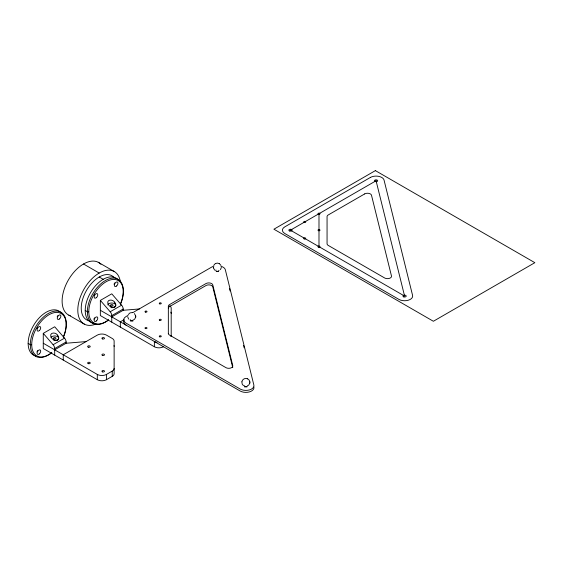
<?xml version="1.0" encoding="UTF-8"?>
<svg xmlns="http://www.w3.org/2000/svg" width="563" height="563" viewBox="0 0 563 563"><rect width="100%" height="100%" fill="white"/><g stroke="black" fill="none" stroke-linecap="round" stroke-linejoin="round"><path stroke-width="0.84" d="M54.688 355.098L54.688 349.827L66.103 343.24L66.103 341.98A4.032 2.329 60 0 0 64.527 338.124L54.688 326.765L43.274 333.352L43.274 348.511L97.308 379.708A6.46 3.73 0 0 0 106.442 379.708L112.234 376.365A6.46 3.73 0 0 0 114.127 373.726L114.127 341.087A6.46 3.73 0 0 0 112.234 338.454L106.442 335.105A6.46 3.73 0 0 0 97.308 335.105L63.246 354.774L63.246 360.046M111.763 322.149L111.763 316.878L123.177 310.29L123.177 309.031A4.032 2.329 60 0 0 121.601 305.174L111.763 293.816L100.348 300.403L100.348 315.561L154.382 346.759A6.46 3.73 0 0 0 163.509 346.759M220.471 269.67L221.372 267.397M249.873 383.002L249.873 381.897M135.732 317.103L135.732 315.998M241.886 381.897L242.196 384.093L243.469 385.683M249.888 382.946L248.473 385.542M241.9 381.798C242.224 379.195 245.398 377.583 247.692 378.843M135.739 317.039L134.43 319.552M213.708 265.377L215.136 263.751M128.223 314.562L130.018 312.901L132.319 312.556M43.274 333.352L53.112 344.711L64.527 338.124M100.348 300.403L110.186 311.761L121.601 305.174M54.688 349.827L54.688 348.567L66.103 341.98M111.763 316.878L111.763 315.618L123.177 309.031M128.033 315.393L126.028 316.547A8.072 4.659 0 0 0 126.028 323.141L240.176 389.04A8.072 4.659 0 0 0 249.486 389.913A8.072 4.659 0 0 0 253.871 385.085L225.334 269.761A8.072 4.659 0 0 0 220.893 266.236M132.72 312.69L211.639 267.122A8.072 4.659 0 0 1 213.877 266.208M124.127 319.622L120.32 321.818L120.32 327.096M43.274 343.24L97.308 374.437A6.46 3.73 0 0 0 106.442 374.437L112.234 371.087A6.46 3.73 0 0 0 114.127 368.455M114.613 306.997C111.868 308.243 108.497 306.033 107.807 303.253C106.766 298.397 115.535 299.586 114.613 303.696M57.546 339.946C54.773 341.206 51.36 338.94 50.719 336.118C49.825 331.318 58.461 332.592 57.546 336.646M215.53 263.519L217.346 263.09L219.155 263.519M123.177 310.29L139.673 308.925M66.103 343.24L86.076 341.593M219.26 263.575L220.977 265.377M247.6 378.8L249.17 380.109L249.888 381.953M98.229 262.267L113.923 271.331M83.507 263.991L99.208 273.055M99.208 277.01L103.198 279.318M100.348 310.29L240.176 391.018A8.072 4.659 0 0 0 249.486 391.89A8.072 4.659 0 0 0 253.871 387.062M85.224 310.452L87.364 311.691A1.006 0.584 0 0 0 88.792 311.691M68.792 315.146L84.485 324.204M28.15 343.402L30.289 344.64A1.006 0.584 0 0 0 31.718 344.64M214.651 270.127L213.363 267.777M134.43 313.549L135.746 316.11M128.603 319.094L127.71 316.765M229.493 288.559L230.091 290.958M243.568 345.415L244.159 347.821M232.751 367.625L212.779 286.891A4.032 2.329 0 0 0 210.062 285.012A4.032 2.329 0 0 0 205.931 285.575L169.526 306.596A4.032 2.329 0 0 0 168.344 308.243M213.37 267.833L213.321 267.397M318.989 213.708L318.989 246.657M171.194 336.498L171.194 308.137A6.46 3.73 0 0 0 169.723 305.765M168.344 333.704L168.344 306.265A4.032 2.329 0 0 1 169.526 304.618L205.931 283.597A4.032 2.329 0 0 1 210.062 283.034A4.032 2.329 0 0 1 212.779 284.92L232.751 365.647A4.032 2.329 0 0 1 230.563 368.061A4.032 2.329 0 0 1 225.904 367.625L169.526 335.069A4.032 2.329 0 0 1 168.344 333.423M154.382 346.759L154.382 341.488A6.46 3.73 0 0 0 156.986 342.403M112.234 371.087L112.234 376.365M106.442 374.437L106.442 379.708M97.308 374.437L97.308 379.708M96.09 324.014A30.268 17.474 -60 0 1 77.814 309.214A30.268 17.474 -60 0 1 97.645 274.019A30.268 17.474 -60 0 1 120.25 281.127M70.431 315.815A30.268 17.474 -60 0 1 68.658 279.494A30.268 17.474 -60 0 1 100.918 264.279M93.282 323.113A25.426 14.68 -60 0 1 90.488 292.732A25.426 14.68 -60 0 1 118.195 279.966M89.285 320.804A25.426 14.68 -60 0 1 86.266 290.832A25.426 14.68 -60 0 1 113.825 277.249M126.028 325.118A8.072 4.659 0 0 1 124.043 320.41M130.595 321.163A1.612 0.929 0 0 1 132.875 321.163M216.431 271.626A1.612 0.929 0 0 1 217.015 271.486M217.677 271.486A1.612 0.929 0 0 1 218.261 271.626M244.736 387.062A1.612 0.929 0 0 1 246.918 387.006M133.22 319.474A1.612 0.929 0 0 1 131.735 320.776A1.612 0.929 0 0 1 130.257 319.474M218.951 270.324A1.612 0.929 0 0 1 217.022 271.331A1.612 0.929 0 0 1 215.932 269.966M247.417 385.465A1.612 0.929 0 0 1 245.961 386.675A1.612 0.929 0 0 1 244.3 385.556M110.186 311.761A4.032 2.329 60 0 1 111.763 315.618M107.807 304.872A4.032 2.329 0 0 1 112.586 303.063A4.032 2.329 0 0 1 115.711 305.822A4.032 2.329 0 0 1 110.932 307.623M114.542 302.099A4.497 3.484 30 0 1 114.768 307.138M108.603 319.84A25.426 14.68 -60 0 1 87.413 310.143A25.426 14.68 -60 0 1 111.143 278.312A25.426 14.68 -60 0 1 120.334 304.104M123.318 290.93A1.006 0.584 0 0 1 123.318 291.754M114.796 282.865A2.541 1.471 -60 0 1 114.563 283.33M114.113 283.963A2.541 1.471 -60 0 1 113.951 284.146M94.507 294.752A2.541 1.471 -60 0 1 94.246 295.209M94.612 317.814A2.541 1.471 -60 0 1 93.775 319.094M108.483 320.051A24.413 14.096 -60 0 1 88.877 309.657A24.413 14.096 -60 0 1 111.819 279.6A24.413 14.096 -60 0 1 120.482 304.337M171.194 335.506A6.46 3.73 0 0 1 171.004 336.407M170.821 312.155A6.46 3.73 0 0 1 171.194 313.408M35.666 355.95A25.426 14.68 -60 0 1 33.653 325.28A25.426 14.68 -60 0 1 61.121 312.915M51.536 352.79A25.426 14.68 -60 0 1 30.339 343.099A25.426 14.68 -60 0 1 54.069 311.262A25.426 14.68 -60 0 1 63.26 337.061M66.244 323.88A1.006 0.584 0 0 1 66.244 324.703M57.813 315.583A2.541 1.471 -60 0 1 57.201 316.716M37.545 327.469A2.541 1.471 -60 0 1 36.862 328.567M37.637 350.531A2.541 1.471 -60 0 1 37.432 351.002M37.024 351.671A2.541 1.471 -60 0 1 36.862 351.868M51.817 352.698A24.413 14.096 -60 0 1 31.781 342.937A24.413 14.096 -60 0 1 54.618 312.578A24.413 14.096 -60 0 1 63.408 337.286M53.112 344.711A4.032 2.329 60 0 1 54.688 348.567M50.987 337.371A4.032 2.329 0 0 1 56.04 336.104A4.032 2.329 0 0 1 58.573 338.926A4.032 2.329 0 0 1 53.865 340.58M57.475 335.048A4.497 3.484 30 0 1 57.693 340.087M114 345.64A6.46 3.73 0 0 1 114.127 346.358M375.387 170.617L273.914 229.204L433.376 321.269L534.85 262.682L375.387 170.617M370.355 177.465L284.751 226.889A8.072 4.659 0 0 0 284.751 233.483L398.893 299.382A8.072 4.659 0 0 0 408.21 300.255A8.072 4.659 0 0 0 412.588 295.427L384.05 180.104A8.072 4.659 0 0 0 378.618 176.339A8.072 4.659 0 0 0 370.355 177.465M376.063 180.758L290.452 230.183L404.6 296.089L376.063 180.758M364.648 193.939L328.243 214.96A4.032 2.329 0 0 0 327.061 216.607L327.061 243.765A4.032 2.329 0 0 0 328.243 245.412L384.62 277.96A4.032 2.329 0 0 0 389.279 278.396A4.032 2.329 0 0 0 391.475 275.99L371.496 195.255A4.032 2.329 0 0 0 368.779 193.376A4.032 2.329 0 0 0 364.648 193.939M159.765 303.872A1.006 0.584 0 0 0 161.278 303.366A1.006 0.584 0 0 0 159.765 302.866A1.006 0.584 0 0 0 159.765 303.872M145.5 312.113A1.006 0.584 0 0 0 147.013 311.606A1.006 0.584 0 0 0 145.5 311.1A1.006 0.584 0 0 0 145.5 312.113M159.765 336.822A1.006 0.584 0 0 0 161.278 336.322A1.006 0.584 0 0 0 159.765 335.815A1.006 0.584 0 0 0 159.765 336.822M145.5 328.588A1.006 0.584 0 0 0 147.013 328.081A1.006 0.584 0 0 0 145.5 327.575A1.006 0.584 0 0 0 145.5 328.588M159.765 320.347A1.006 0.584 0 0 0 161.278 319.847A1.006 0.584 0 0 0 159.765 319.341A1.006 0.584 0 0 0 159.765 320.347M375.254 181.567A1.612 0.929 0 0 0 377.674 180.758A1.612 0.929 0 0 0 375.254 179.956A1.612 0.929 0 0 0 375.254 181.567M318.426 247.143A1.006 0.584 0 0 0 319.995 246.7A1.006 0.584 0 0 0 318.552 246.137A1.006 0.584 0 0 0 318.426 247.143M304.217 238.93A1.006 0.584 0 0 0 305.73 238.423A1.006 0.584 0 0 0 304.217 237.917A1.006 0.584 0 0 0 304.217 238.93M318.489 230.689A1.006 0.584 0 0 0 320.002 230.183A1.006 0.584 0 0 0 318.489 229.683A1.006 0.584 0 0 0 318.489 230.689M289.649 230.992A1.612 0.929 0 0 0 292.07 230.183A1.612 0.929 0 0 0 289.649 229.38A1.612 0.929 0 0 0 289.649 230.992M403.791 296.891A1.612 0.929 0 0 0 406.212 296.089A1.612 0.929 0 0 0 403.791 295.279A1.612 0.929 0 0 0 403.791 296.891M318.489 214.214A1.006 0.584 0 0 0 320.002 213.708A1.006 0.584 0 0 0 318.489 213.208A1.006 0.584 0 0 0 318.489 214.214M304.161 222.427A1.006 0.584 0 0 0 305.73 221.991A1.006 0.584 0 0 0 304.28 221.421A1.006 0.584 0 0 0 304.161 222.427M111.002 305.948A1.295 0.746 0 0 0 113.043 305.42A1.295 0.746 0 0 0 111.235 304.667A1.295 0.746 0 0 0 111.002 305.948M116.604 285.983A2.541 1.471 -60 0 0 117.414 282.042A2.541 1.471 -60 0 0 114.409 284.709A2.541 1.471 -60 0 0 116.604 285.983M96.428 297.63A2.541 1.471 -60 0 0 97.237 293.696A2.541 1.471 -60 0 0 94.225 296.363A2.541 1.471 -60 0 0 96.428 297.63M96.428 320.931A2.541 1.471 -60 0 0 97.237 316.997A2.541 1.471 -60 0 0 94.225 319.664A2.541 1.471 -60 0 0 96.428 320.931M59.537 318.932A2.541 1.471 -60 0 0 60.34 314.999A2.541 1.471 -60 0 0 57.335 317.666A2.541 1.471 -60 0 0 59.537 318.932M39.361 330.587A2.541 1.471 -60 0 0 40.163 326.646A2.541 1.471 -60 0 0 37.158 329.313A2.541 1.471 -60 0 0 39.361 330.587M39.361 353.881A2.541 1.471 -60 0 0 40.163 349.947A2.541 1.471 -60 0 0 37.158 352.614A2.541 1.471 -60 0 0 39.361 353.881M54.041 338.94A1.295 0.746 0 0 0 55.983 338.3A1.295 0.746 0 0 0 54.041 337.652A1.295 0.746 0 0 0 54.041 338.94M88.285 363.656A1.295 0.746 0 0 0 90.221 363.008A1.295 0.746 0 0 0 88.285 362.361A1.295 0.746 0 0 0 88.285 363.656M102.445 355.373A1.295 0.746 0 0 0 104.486 354.852A1.295 0.746 0 0 0 102.67 354.092A1.295 0.746 0 0 0 102.445 355.373M88.285 347.181A1.295 0.746 0 0 0 90.221 346.534A1.295 0.746 0 0 0 88.285 345.886A1.295 0.746 0 0 0 88.285 347.181M102.557 338.94A1.295 0.746 0 0 0 104.493 338.3A1.295 0.746 0 0 0 102.557 337.652A1.295 0.746 0 0 0 102.557 338.94M102.557 371.89A1.295 0.746 0 0 0 104.493 371.249A1.295 0.746 0 0 0 102.557 370.602A1.295 0.746 0 0 0 102.557 371.89"/></g></svg>
